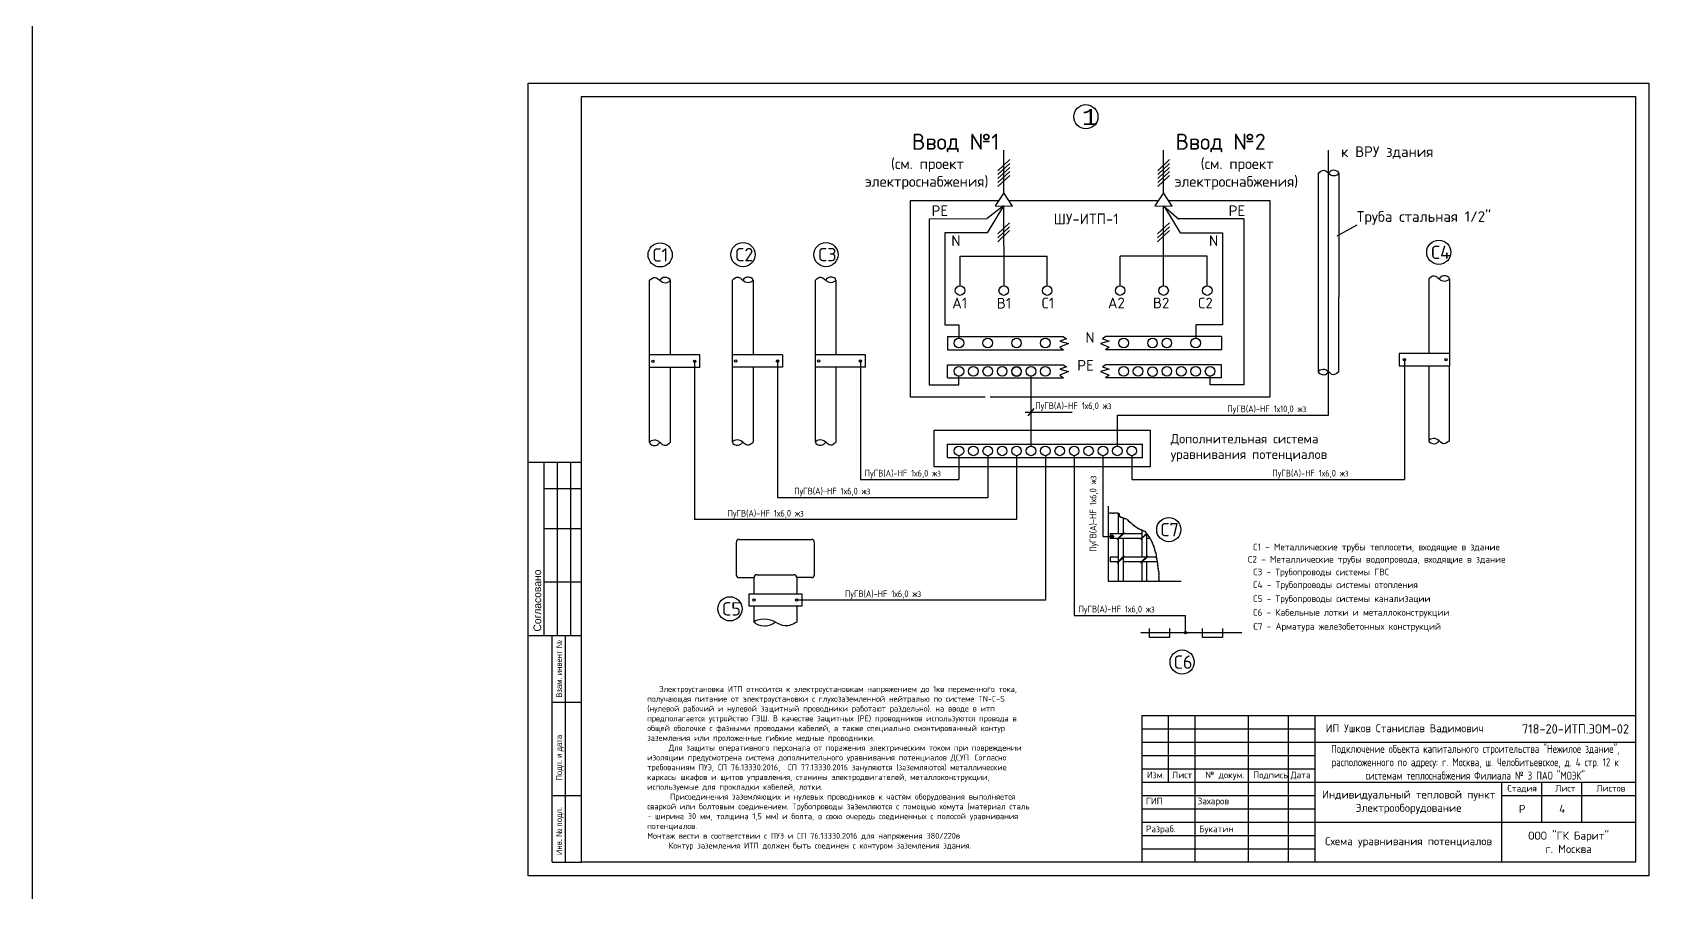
# Model space of a CAD drawing. Header units: millimetres. Extents: x 1606 to 7674, y 609 to 4159.
# Drawn here: x 5072 to 5678, y 2943 to 3266 of the extents above; entities that cross this region are included whole.
import ezdxf

# ---------------------------------------------------------------- set-up
doc = ezdxf.new("R2010")
doc.units = ezdxf.units.MM
doc.linetypes.add('K5LT_BASIC', pattern=[0])
doc.layers.add('24VDC', color=7, linetype='Continuous')

msp = doc.modelspace()

# ---------------------------------------------------------------- hatches: boundary and pattern name
at = {"layer": '24VDC', "linetype": 'K5LT_BASIC', "lineweight": 25}
h = msp.add_hatch(color=7, dxfattribs=at)
h.paths.add_polyline_path([(5587.20075, 3143.2176, 1), (5586.30037, 3143.2176, 1)])
h.paths.add_polyline_path([(5602.85536, 3143.2176, 1), (5601.95498, 3143.2176, 1)])
h = msp.add_hatch(color=7, dxfattribs=at)
h.dxf.hatch_style = 1
h.paths.add_polyline_path([(5477.77125, 3076.96536, 1), (5476.64348, 3076.96536, 1)])
h = msp.add_hatch(color=7, dxfattribs=at)
h.paths.add_polyline_path([(5359.41882, 3053.12149, 1), (5358.51843, 3053.12149, 1)])
h.paths.add_polyline_path([(5343.43446, 3053.12149, 1), (5342.53408, 3053.12149, 1)])
h = msp.add_hatch(color=7, dxfattribs=at)
h.paths.add_polyline_path([(5504.29726, 3040.91126), (5505.19765, 3040.91126, 1)])
h.paths.add_polyline_path([(5505.19765, 3040.91126), (5504.29726, 3040.91126, 1)])

# ---------------------------------------------------------------- linework, layer by layer
at = {"color": 4, "ltscale": 2}
msp.add_line((5072.43152, 4159.07542), (5072.43152, 608.90193), dxfattribs=at)
at = {"layer": '24VDC', "color": 7, "linetype": 'K5LT_BASIC', "lineweight": 25}
for p, q in [((5258.34112, 2949.83486), (5258.34112, 3246.83486)), ((5258.34112, 3246.83486), (5678.34112, 3246.83486)), ((5278.34112, 3241.83486), (5673.34112, 3241.83486)), ((5278.34112, 2954.83486), (5278.34112, 3241.83486)), ((5673.34112, 3241.83486), (5673.34112, 2954.83486)), ((5678.34112, 3246.83486), (5678.34112, 2949.83486)), ((5434.38077, 3214.00012), (5438.81192, 3218.16463)), ((5436.59634, 3205.74573), (5436.59634, 3221.64838)), ((5494.28873, 3214.00012), (5498.71988, 3218.16463)), ((5496.5043, 3205.74573), (5496.5043, 3221.64838)), ((5558.32753, 3213.05602), (5558.32753, 3221.64838)), ((5434.38077, 3212.52696), (5438.81192, 3216.69147)), ((5434.38077, 3211.0538), (5438.81192, 3215.21831)), ((5434.38077, 3209.58064), (5438.81192, 3213.74515)), ((5434.38077, 3208.10748), (5438.81192, 3212.27199)), ((5494.28873, 3212.52696), (5498.71988, 3216.69147)), ((5494.28873, 3211.0538), (5498.71988, 3215.21831)), ((5494.28873, 3209.58064), (5498.71988, 3213.74515)), ((5494.28873, 3208.10748), (5498.71988, 3212.27199)), ((5554.46163, 3213.05602), (5554.46163, 3138.60094)), ((5558.32753, 3138.64066), (5558.32753, 3213.05602)), ((5562.19534, 3213.09205), (5562.19343, 3166.73636)), ((5436.59634, 3205.74573), (5433.35778, 3200.79902)), ((5439.80709, 3200.78092), (5436.59634, 3205.74573)), ((5496.5043, 3205.74573), (5493.26574, 3200.79902)), ((5499.71505, 3200.78092), (5496.5043, 3205.74573)), ((5436.538, 3200.79902), (5430.40311, 3196.06777)), ((5436.52647, 3200.79013), (5430.40311, 3190.69317)), ((5433.35778, 3200.79902), (5439.80709, 3200.78092)), ((5436.538, 3200.79902), (5436.60235, 3170.88758)), ((5436.538, 3200.30814), (5436.538, 3200.30814)), ((5493.26574, 3200.79902), (5499.71505, 3200.78092)), ((5496.44596, 3200.30814), (5496.44596, 3200.30814)), ((5496.45518, 3170.88719), (5496.4904, 3200.78997)), ((5496.55109, 3200.79013), (5502.67445, 3190.69317)), ((5496.63979, 3200.66285), (5502.25701, 3195.88327)), ((5408.60287, 3196.01039), (5430.40311, 3196.06777)), ((5408.60287, 3196.01039), (5408.60287, 3133.75523)), ((5434.35699, 3190.32197), (5438.78813, 3194.48648)), ((5494.26495, 3190.32197), (5498.69609, 3194.48648)), ((5526.58192, 3196.01039), (5502.13543, 3196.01039)), ((5526.58192, 3196.01039), (5526.58192, 3133.75523)), ((5568.9141, 3193.6323), (5561.44674, 3189.43379)), ((5430.40311, 3190.69317), (5414.44544, 3190.69317)), ((5414.44544, 3190.69317), (5414.44544, 3156.23583)), ((5434.35699, 3188.84881), (5438.78813, 3193.01332)), ((5434.35699, 3187.37565), (5438.78813, 3191.54016)), ((5494.26495, 3188.84881), (5498.69609, 3193.01332)), ((5494.26495, 3187.37565), (5498.69609, 3191.54016)), ((5502.67445, 3190.69317), (5518.63212, 3190.69317)), ((5518.63212, 3190.69317), (5518.63212, 3156.23583)), ((5420.20398, 3181.92777), (5452.87202, 3181.92777)), ((5420.20398, 3170.88764), (5420.20398, 3181.92777)), ((5452.87202, 3170.88764), (5452.87202, 3181.92777)), ((5480.21118, 3170.88764), (5480.21118, 3181.92777)), ((5512.87923, 3181.92777), (5480.21118, 3181.92777)), ((5512.87923, 3170.88764), (5512.87923, 3181.92777)), ((5303.81994, 3112.17316), (5303.81994, 3172.92712)), ((5303.81994, 3112.17316), (5303.81994, 3172.92712)), ((5311.55174, 3172.92712), (5311.55174, 3144.95712)), ((5334.88777, 3112.28385), (5334.88777, 3173.03781)), ((5342.61957, 3173.03781), (5342.61957, 3145.06781)), ((5365.9615, 3112.28385), (5365.9615, 3173.03781)), ((5365.9615, 3112.28385), (5365.9615, 3173.03781)), ((5373.69331, 3173.03781), (5373.69331, 3145.06781)), ((5595.91053, 3173.5367), (5595.91053, 3145.56671)), ((5603.64233, 3173.5367), (5603.64233, 3140.87844)), ((5554.46163, 3166.73636), (5554.46163, 3138.60094)), ((5562.19343, 3138.64066), (5562.19343, 3166.73636)), ((5414.44544, 3156.23583), (5419.78853, 3156.23583)), ((5415.55738, 3151.83829), (5415.55738, 3146.93481)), ((5415.55738, 3151.83829), (5458.88185, 3151.83829)), ((5419.78853, 3156.23583), (5419.78853, 3151.21812)), ((5460.12425, 3151.03268), (5457.57733, 3150.10164)), ((5458.88185, 3151.83829), (5460.12425, 3151.03268)), ((5474.83334, 3151.83829), (5473.59094, 3151.03268)), ((5473.59094, 3151.03268), (5476.13787, 3150.10164)), ((5518.15782, 3151.83829), (5474.83334, 3151.83829)), ((5518.63212, 3156.23583), (5508.52667, 3156.23583)), ((5508.52667, 3156.23583), (5508.52667, 3151.21812)), ((5518.15782, 3151.83829), (5518.15782, 3146.93481)), ((5322.62631, 3144.95712), (5303.81994, 3144.95712)), ((5322.62631, 3140.26886), (5322.62631, 3144.95712)), ((5353.69414, 3145.06781), (5334.88777, 3145.06781)), ((5353.69414, 3145.06781), (5353.69414, 3140.37955)), ((5384.76788, 3145.06781), (5365.9615, 3145.06781)), ((5384.76788, 3140.37955), (5384.76788, 3145.06781)), ((5415.55738, 3146.93481), (5459.00609, 3146.93481)), ((5415.55738, 3146.93481), (5459.00609, 3146.93481)), ((5457.57733, 3150.10164), (5460.80758, 3149.29474)), ((5460.80758, 3149.29474), (5457.57733, 3147.92922)), ((5457.57733, 3147.92922), (5459.00609, 3146.93481)), ((5476.13787, 3150.10164), (5472.90762, 3149.29474)), ((5472.90762, 3149.29474), (5476.13787, 3147.92922)), ((5476.13787, 3147.92922), (5474.7091, 3146.93481)), ((5518.15782, 3146.93481), (5474.7091, 3146.93481)), ((5518.15782, 3146.93481), (5474.7091, 3146.93481)), ((5584.83596, 3145.56671), (5584.83596, 3140.87844)), ((5603.64233, 3145.56671), (5584.83596, 3145.56671)), ((5322.62631, 3140.26886), (5303.63479, 3140.26886)), ((5311.55174, 3140.26886), (5311.55174, 3112.13344)), ((5311.55174, 3140.26886), (5311.55174, 3112.13344)), ((5320.71171, 3142.60801), (5320.68072, 3083.27826)), ((5353.69414, 3140.37955), (5334.70262, 3140.37955)), ((5342.61957, 3140.37955), (5342.61957, 3112.24413)), ((5351.77954, 3142.7187), (5351.77954, 3091.56324)), ((5384.76788, 3140.37955), (5365.77635, 3140.37955)), ((5373.69331, 3140.37955), (5373.69331, 3112.24413)), ((5373.69331, 3140.37955), (5373.69331, 3112.24413)), ((5382.85327, 3142.7187), (5382.84543, 3098.29427)), ((5415.55738, 3141.31211), (5458.88185, 3141.31211)), ((5415.55738, 3136.40863), (5415.55738, 3141.31211)), ((5460.12425, 3140.5065), (5457.57733, 3139.57546)), ((5457.57733, 3139.57546), (5460.80758, 3138.76856)), ((5460.80758, 3138.76856), (5457.57733, 3137.40303)), ((5458.88185, 3141.31211), (5460.12425, 3140.5065)), ((5476.13787, 3139.57546), (5472.90762, 3138.76856)), ((5472.90762, 3138.76856), (5476.13787, 3137.40303)), ((5474.83334, 3141.31211), (5473.59094, 3140.5065)), ((5473.59094, 3140.5065), (5476.13787, 3139.57546)), ((5518.15782, 3141.31211), (5474.83334, 3141.31211)), ((5518.15782, 3136.40863), (5518.15782, 3141.31211)), ((5558.32753, 3122.39472), (5558.32753, 3138.64066)), ((5584.83596, 3140.87844), (5586.75056, 3140.87844)), ((5584.83596, 3140.87844), (5603.64233, 3140.87844)), ((5586.75056, 3143.2176), (5586.75056, 3098.29427)), ((5595.91053, 3140.87844), (5595.91053, 3112.74303)), ((5595.91053, 3140.87844), (5595.91053, 3112.74303)), ((5603.64233, 3112.78275), (5603.64233, 3140.87844)), ((5408.60287, 3133.75523), (5419.78853, 3133.75523)), ((5415.55738, 3136.40863), (5459.00609, 3136.40863)), ((5419.78853, 3133.75523), (5419.78853, 3137.05064)), ((5446.78097, 3137.05064), (5446.78097, 3110.67644)), ((5449.10036, 3137.31859), (5449.10036, 3137.31859)), ((5457.57733, 3137.40303), (5459.00609, 3136.40863)), ((5476.13787, 3137.40303), (5474.7091, 3136.40863)), ((5518.15782, 3136.40863), (5474.7091, 3136.40863)), ((5484.61484, 3137.31859), (5484.61484, 3137.31859)), ((5513.92667, 3133.75523), (5513.92667, 3137.05064)), ((5526.58192, 3133.75523), (5513.92667, 3133.75523)), ((5444.64195, 3123.55042), (5462.24354, 3123.55042)), ((5447.8984, 3124.89416), (5445.66355, 3122.20669)), ((5479.17314, 3110.80144), (5479.17314, 3122.39472)), ((5479.17314, 3122.39472), (5558.32753, 3122.39472)), ((5415.55738, 3111.47711), (5488.61191, 3111.47711)), ((5415.55738, 3106.57363), (5415.55738, 3111.47711)), ((5488.61191, 3106.57363), (5488.61191, 3111.47711)), ((5258.34112, 3104.83486), (5278.34112, 3104.83486)), ((5264.30943, 3039.83486), (5264.30943, 3104.83486)), ((5269.30943, 3039.83486), (5269.30943, 3104.83486)), ((5274.30943, 3039.83486), (5274.30943, 3104.83486)), ((5415.55738, 3106.57363), (5488.73615, 3106.57363)), ((5419.78853, 3107.21563), (5419.78853, 3098.29427)), ((5430.58818, 3107.21563), (5430.58818, 3091.56324)), ((5441.38097, 3107.21563), (5441.38097, 3083.27825)), ((5449.10036, 3107.48359), (5449.10036, 3107.48359)), ((5452.18066, 3107.21563), (5452.18066, 3053.12149)), ((5462.97346, 3107.21563), (5462.97346, 3047.3539)), ((5473.78004, 3107.21563), (5473.78004, 3076.96536)), ((5484.56594, 3107.21563), (5484.56594, 3098.29427)), ((5382.84543, 3098.29427), (5419.78853, 3098.29427)), ((5484.56594, 3098.29427), (5586.75056, 3098.29427)), ((5278.34112, 3094.83486), (5264.30943, 3094.83486)), ((5351.7717, 3091.56324), (5430.58818, 3091.56324)), ((5475.76447, 3088.33513), (5475.76447, 3060.13254)), ((5479.52252, 3085.70301), (5479.52252, 3077.98332)), ((5278.34112, 3079.83486), (5264.30943, 3079.83486)), ((5441.38097, 3083.27825), (5320.70387, 3083.27825)), ((5481.52351, 3078.27651), (5479.17375, 3076.02002)), ((5481.66399, 3078.13023), (5479.31422, 3075.87374)), ((5481.34893, 3083.78867), (5481.34893, 3078.10886)), ((5490.12153, 3078.11448), (5487.9405, 3076.02002)), ((5488.28926, 3079.36541), (5488.28926, 3076.35494)), ((5490.11568, 3078.19886), (5490.11568, 3078.10886)), ((5336.28915, 3074.72924), (5336.28915, 3062.62798)), ((5337.41138, 3075.85147), (5364.51336, 3075.85147)), ((5365.63559, 3075.02037), (5365.63559, 3075.00403)), ((5365.63559, 3075.02037), (5365.63559, 3075.02037)), ((5365.63559, 3075.02037), (5365.63559, 3075.02037)), ((5365.63559, 3075.02037), (5365.63559, 3075.02037)), ((5365.63629, 3075.02035), (5365.63559, 3075.02037)), ((5365.63559, 3062.62798), (5365.63559, 3074.72924)), ((5473.78004, 3076.96536), (5476.64348, 3076.96536)), ((5481.2182, 3077.98332), (5476.44109, 3077.98332)), ((5476.44109, 3077.98332), (5476.44109, 3076.15691)), ((5479.31629, 3076.15691), (5476.44109, 3076.15691)), ((5479.52252, 3076.07376), (5479.52252, 3067.5882)), ((5488.08304, 3076.15691), (5479.6091, 3076.15691)), ((5481.34893, 3076.15691), (5481.34893, 3069.34211)), ((5488.28926, 3077.98332), (5481.511, 3077.98332)), ((5490.26793, 3077.97389), (5488.08097, 3075.87374)), ((5488.28926, 3076.07376), (5488.28926, 3069.21657)), ((5490.11568, 3077.82768), (5490.11568, 3069.34211)), ((5491.32682, 3076.15691), (5490.11568, 3076.15691)), ((5479.52252, 3069.21657), (5476.44109, 3069.21657)), ((5476.44109, 3069.21657), (5476.44109, 3067.39016)), ((5479.31629, 3067.39016), (5476.44109, 3067.39016)), ((5481.52351, 3069.50977), (5479.17375, 3067.25327)), ((5481.66399, 3069.36348), (5479.31422, 3067.10699)), ((5479.52252, 3067.30701), (5479.52252, 3060.16903)), ((5481.34893, 3069.06093), (5481.34893, 3060.16903)), ((5488.08304, 3067.39016), (5481.34893, 3067.39016)), ((5489.98495, 3069.21657), (5481.511, 3069.21657)), ((5490.29026, 3069.50977), (5487.9405, 3067.25327)), ((5490.43074, 3069.36348), (5488.08097, 3067.10699)), ((5488.28926, 3067.30701), (5488.28926, 3060.16903)), ((5494.18987, 3067.39016), (5488.37585, 3067.39016)), ((5490.11568, 3067.39016), (5490.11568, 3060.16903)), ((5493.81568, 3069.21657), (5490.27775, 3069.21657)), ((5337.41138, 3061.50575), (5342.98427, 3061.50575)), ((5342.98427, 3055.43726), (5342.98427, 3061.50575)), ((5344.1065, 3062.62798), (5357.84639, 3062.62798)), ((5358.96862, 3061.50575), (5358.96862, 3055.43726)), ((5364.51336, 3061.50575), (5358.96862, 3061.50575)), ((5364.80447, 3061.50505), (5364.80449, 3061.50575)), ((5364.80449, 3061.50575), (5364.80449, 3061.50575)), ((5364.80449, 3061.50575), (5364.80449, 3061.50575)), ((5364.80449, 3061.50575), (5364.80449, 3061.50575)), ((5475.76447, 3060.13254), (5503.13742, 3060.13254)), ((5278.34112, 3059.83486), (5264.30943, 3059.83486)), ((5341.07891, 3055.43726), (5360.87398, 3055.43726)), ((5341.07891, 3055.43726), (5341.07891, 3050.80572)), ((5360.87398, 3055.43726), (5360.87398, 3050.80572)), ((5360.87398, 3050.80572), (5341.07891, 3050.80572)), ((5342.98427, 3044.87506), (5342.98427, 3050.80572)), ((5452.18066, 3053.12149), (5358.96862, 3053.12149)), ((5358.96862, 3050.80572), (5358.96862, 3044.83145)), ((5462.97346, 3047.3539), (5504.74745, 3047.3539)), ((5491.25963, 3039.11726), (5491.25963, 3042.46518)), ((5498.77307, 3042.46518), (5498.77307, 3039.11726)), ((5504.74745, 3040.91126), (5504.74745, 3047.3539)), ((5511.05856, 3039.11726), (5511.05856, 3042.46518)), ((5518.572, 3042.46518), (5518.572, 3039.11726)), ((5258.34112, 3039.83486), (5278.34112, 3039.83486)), ((5267.30943, 3039.83486), (5278.34112, 3039.83486)), ((5267.30943, 2954.83486), (5267.30943, 3039.83486)), ((5272.30943, 2954.83486), (5272.30943, 3039.83486)), ((5487.9943, 3040.91126), (5525.7823, 3040.91126)), ((5498.77307, 3039.11726), (5491.25963, 3039.11726)), ((5518.572, 3039.11726), (5511.05856, 3039.11726)), ((5267.30943, 3014.83486), (5278.34112, 3014.83486)), ((5267.30943, 2979.83486), (5278.34112, 2979.83486)), ((5267.30943, 2954.83486), (5278.34112, 2954.83486)), ((5673.34112, 2954.83486), (5278.34112, 2954.83486)), ((5678.34112, 2949.83486), (5258.34112, 2949.83486))]:
    msp.add_line(p, q, dxfattribs=at)
at = {"layer": '24VDC', "color": 7}
for p, q in [((5488.34111, 3009.83486), (5673.34111, 3009.83486)), ((5488.34111, 3009.83486), (5488.34111, 2954.83486)), ((5508.34112, 2954.83486), (5508.34112, 3009.83486)), ((5528.34112, 2954.83486), (5528.34112, 3009.83486)), ((5543.34112, 2954.83486), (5543.34112, 3009.83486)), ((5553.34112, 2954.83486), (5553.34112, 3009.83486)), ((5488.34112, 3004.83486), (5553.34112, 3004.83486)), ((5488.34112, 2999.83486), (5553.34112, 2999.83486)), ((5488.34112, 2994.83486), (5553.34112, 2994.83486)), ((5488.34112, 2989.83486), (5553.34112, 2989.83486)), ((5488.34112, 2984.83486), (5553.34112, 2984.83486)), ((5488.34112, 2979.83486), (5553.34112, 2979.83486)), ((5488.34112, 2974.83486), (5553.34112, 2974.83486)), ((5488.34112, 2969.83486), (5553.34112, 2969.83486)), ((5488.34112, 2964.83486), (5553.34112, 2964.83486)), ((5488.34112, 2959.83486), (5553.34112, 2959.83486))]:
    msp.add_line(p, q, dxfattribs=at)
at = {"layer": '24VDC'}
for p, q in [((5498.34112, 3004.83486), (5498.34112, 3009.83486)), ((5508.34112, 2954.83486), (5508.34112, 3009.83486)), ((5528.34112, 2954.83486), (5528.34112, 3009.83486)), ((5543.34112, 2954.83486), (5543.34112, 3009.83486)), ((5553.34112, 2954.83486), (5553.34112, 3009.83486)), ((5498.34112, 2999.83486), (5498.34112, 3004.83486)), ((5498.34112, 2994.83486), (5498.34112, 2999.83486)), ((5553.34112, 2999.83486), (5623.34112, 2999.83486)), ((5623.34112, 2999.83486), (5673.34112, 2999.83486)), ((5498.34112, 2989.83486), (5498.34112, 2994.83486)), ((5498.34112, 2984.83486), (5498.34112, 2989.83486)), ((5508.34112, 2989.83486), (5528.34112, 2989.83486)), ((5528.34112, 2989.83486), (5543.34112, 2989.83486)), ((5543.34112, 2989.83486), (5553.34112, 2989.83486)), ((5508.34112, 2984.83486), (5528.34112, 2984.83486)), ((5528.34112, 2984.83486), (5543.34112, 2984.83486)), ((5543.34112, 2984.83486), (5553.34112, 2984.83486)), ((5553.34112, 2984.83486), (5623.34112, 2984.83486)), ((5623.34112, 2984.83486), (5673.34112, 2984.83486)), ((5623.34112, 2969.83486), (5623.34112, 2984.83486)), ((5638.34112, 2969.83486), (5638.34112, 2984.83486)), ((5653.34112, 2969.83486), (5653.34112, 2984.83486)), ((5623.34112, 2979.83486), (5638.34112, 2979.83486)), ((5638.34112, 2979.83486), (5653.34112, 2979.83486)), ((5653.34112, 2979.83486), (5673.34112, 2979.83486)), ((5553.34112, 2969.83486), (5623.34112, 2969.83486)), ((5623.34112, 2954.83486), (5623.34112, 2969.83486)), ((5623.34112, 2969.83486), (5673.34112, 2969.83486))]:
    msp.add_line(p, q, dxfattribs=at)
at = {"layer": '24VDC', "color": 7, "linetype": 'K5LT_BASIC', "lineweight": 25}
for points in [[(5429.66189, 3129.11728), (5401.66902, 3129.11728), (5401.66902, 3202.85553), (5434.70416, 3202.85553)], [(5498.3734, 3202.85553), (5536.38627, 3202.85553), (5536.38627, 3129.11728), (5431.51447, 3129.11728)], [(5438.46543, 3202.85553), (5494.61212, 3202.85553)]]:
    msp.add_lwpolyline(points, dxfattribs=at)
msp.add_lwpolyline([(5410.501, 3116.7582), (5491.50321, 3116.7582), (5491.50321, 3102.98597), (5410.501, 3102.98597)], close=True, dxfattribs=at)
at = {"layer": '24VDC', "color": 7, "linetype": 'K5LT_BASIC', "lineweight": 25, "flags": 128}
msp.add_lwpolyline([(5475.8582, 3085.52425, -0.52056705), (5476.51441, 3085.61794), (5476.51441, 3085.61794, -0.52056705), (5477.17061, 3085.61794), (5477.17061, 3085.61794, -0.52056705), (5477.73306, 3085.61794), (5477.73306, 3085.61794, -0.52056705), (5478.38927, 3085.61794), (5478.38927, 3085.61794, -0.52056705), (5479.04547, 3085.61794), (5479.04547, 3085.61794, -0.52056705), (5479.60792, 3085.61794), (5479.60792, 3085.61794, -0.52056705), (5479.79541, 3085.14946), (5479.79541, 3085.14946, -0.52056705), (5479.79541, 3084.58727), (5479.79541, 3084.58727, -0.52056705), (5480.26413, 3084.02511), (5480.26413, 3084.02511, -0.52056705), (5480.82658, 3084.02511), (5480.82658, 3084.02511, -0.52056705), (5481.2953, 3083.74401), (5481.2953, 3083.74401, -0.52056705), (5481.85775, 3083.65032), (5481.85775, 3083.65032, -0.52056705), (5482.42023, 3083.46292), (5482.42023, 3083.46292, -0.52056705), (5482.88892, 3083.18184), (5482.88892, 3083.18184, -0.52056705), (5483.26392, 3082.71336), (5483.26392, 3082.71336, -0.52056705), (5483.63888, 3082.33857), (5483.63888, 3082.33857, -0.52056705), (5484.1076, 3082.05747), (5484.1076, 3082.05747, -0.52056705), (5484.5763, 3081.6827), (5484.5763, 3081.6827, -0.52056705), (5484.95129, 3081.21422), (5484.95129, 3081.21422, -0.52056705), (5485.51374, 3080.83943), (5485.51374, 3080.83943, -0.52056705), (5486.07619, 3080.46464), (5486.07619, 3080.46464, -0.52056705), (5486.63865, 3079.99616), (5486.63865, 3079.99616, -0.52056705), (5487.10737, 3079.80877), (5487.10737, 3079.80877, -0.52056705), (5487.66984, 3079.52769), (5487.66984, 3079.52769, -0.52056705), (5488.23229, 3079.34029), (5488.23229, 3079.34029, -0.52056705), (5488.79474, 3079.05919), (5488.79474, 3079.05919, -0.52056705), (5489.26347, 3078.87181), (5489.26347, 3078.87181, -0.52056705), (5489.73219, 3078.49702), (5489.73219, 3078.49702, -0.52056705), (5490.10715, 3078.02855), (5490.10715, 3078.02855, -0.52056705), (5490.38837, 3077.56005), (5490.38837, 3077.56005, -0.52056705), (5490.76336, 3077.09157), (5490.76336, 3077.09157, -0.52056705), (5491.04457, 3076.62309), (5491.04457, 3076.62309, -0.52056705), (5491.32581, 3076.15462), (5491.32581, 3076.15462, -0.52056705), (5491.60705, 3075.68614), (5491.60705, 3075.68614, -0.52056705), (5491.88826, 3075.21764), (5491.88826, 3075.21764, -0.52056705), (5492.07574, 3074.74917), (5492.07574, 3074.74917, -0.52056705), (5492.26323, 3074.28069), (5492.26323, 3074.28069, -0.52056705), (5492.45074, 3073.81221), (5492.45074, 3073.81221, -0.52056705), (5492.63822, 3073.34371), (5492.63822, 3073.34371, -0.52056705), (5492.8257, 3072.78155), (5492.8257, 3072.78155, -0.52056705), (5493.01319, 3072.21936), (5493.01319, 3072.21936, -0.52056705), (5493.10692, 3071.6572), (5493.10692, 3071.6572, -0.52056705), (5493.2944, 3071.1887), (5493.2944, 3071.1887, -0.52056705), (5493.48191, 3070.62653), (5493.48191, 3070.62653, -0.52056705), (5493.66939, 3070.06435), (5493.66939, 3070.06435, -0.52056705), (5493.66939, 3069.50217), (5493.66939, 3069.50217, -0.52056705), (5493.66939, 3068.94), (5493.66939, 3068.94, -0.52056705), (5493.85687, 3068.37781), (5493.85687, 3068.37781, -0.52056705), (5493.9506, 3067.72194), (5493.9506, 3067.72194, -0.52056705), (5494.04436, 3066.97238), (5494.04436, 3066.97238, -0.52056705), (5494.13809, 3066.31649), (5494.13809, 3066.31649, -0.52056705), (5494.23184, 3065.75432), (5494.23184, 3065.75432, -0.52056705), (5494.23184, 3065.19214), (5494.23184, 3065.19214, -0.52056705), (5494.41933, 3064.72366), (5494.41933, 3064.72366, -0.52056705), (5494.41933, 3064.16148), (5494.41933, 3064.16148, -0.52056705), (5494.60681, 3063.59931), (5494.60681, 3063.59931, -0.52056705), (5494.60681, 3063.03713), (5494.60681, 3063.03713, -0.52056705), (5494.60681, 3062.47494), (5494.60681, 3062.47494, -0.52056705), (5494.60681, 3061.91278), (5494.60681, 3061.91278, -0.52056705), (5494.60681, 3061.35059), (5494.60681, 3061.35059, -0.52056705), (5494.60681, 3060.78841), (5494.60681, 3060.78841, -0.52056705), (5494.79429, 3060.31993), (5494.79429, 3060.31993, -0.402698267), (5495.07366, 3060.13254, -0.402698267)], format="xyb", dxfattribs=at)
at = {"layer": '24VDC', "color": 7, "linetype": 'K5LT_BASIC', "lineweight": 25}
for centre, radius in [((5467.37349, 3234.23251), 4.53744), ((5338.85098, 3182.57422), 4.53744), ((5369.92952, 3182.57422), 4.53744), ((5599.66074, 3183.43634), 4.53744), ((5307.78796, 3182.46353), 4.53744), ((5420.20398, 3169.09474), 1.7929), ((5436.58762, 3169.09474), 1.7929), ((5452.87202, 3169.09474), 1.7929), ((5480.21118, 3169.09474), 1.7929), ((5496.49558, 3169.09474), 1.7929), ((5512.87923, 3169.09474), 1.7929), ((5419.78853, 3149.42522), 1.7929), ((5430.58097, 3149.42522), 1.7929), ((5441.38097, 3149.42522), 1.7929), ((5452.18066, 3149.42522), 1.7929), ((5481.53454, 3149.42522), 1.7929), ((5492.33422, 3149.42522), 1.7929), ((5497.73422, 3149.42522), 1.7929), ((5508.52667, 3149.42522), 1.7929), ((5305.0571, 3142.60801), 0.45019), ((5320.71171, 3142.60801), 0.45019), ((5336.12493, 3142.7187), 0.45019), ((5351.77954, 3142.7187), 0.45019), ((5367.19866, 3142.7187), 0.45019), ((5382.85327, 3142.7187), 0.45019), ((5419.78853, 3138.84354), 1.7929), ((5425.18853, 3138.84354), 1.7929), ((5430.58818, 3138.84354), 1.7929), ((5435.98097, 3138.84354), 1.7929), ((5441.38097, 3138.84354), 1.7929), ((5441.38097, 3138.71854), 1.7929), ((5446.78097, 3138.84354), 1.7929), ((5452.18066, 3138.84354), 1.7929), ((5481.53454, 3138.84354), 1.7929), ((5486.93422, 3138.84354), 1.7929), ((5492.33422, 3138.71854), 1.7929), ((5497.73422, 3138.84354), 1.7929), ((5503.12702, 3138.84354), 1.7929), ((5508.52667, 3138.84354), 1.7929), ((5513.92667, 3138.84354), 1.7929), ((5586.75056, 3143.2176), 0.45019), ((5602.40517, 3143.2176), 0.45019), ((5419.78853, 3109.00854), 1.7929), ((5425.18853, 3109.00854), 1.7929), ((5430.58818, 3109.00854), 1.7929), ((5435.98097, 3109.00854), 1.7929), ((5441.38097, 3109.00854), 1.7929), ((5446.78097, 3109.00854), 1.7929), ((5452.18066, 3109.00854), 1.7929), ((5457.57346, 3109.00854), 1.7929), ((5462.97346, 3109.00854), 1.7929), ((5468.38035, 3109.00854), 1.7929), ((5473.78004, 3109.00854), 1.7929), ((5479.17314, 3109.00854), 1.7929), ((5484.57283, 3109.00854), 1.7929), ((5498.44693, 3079.50952), 4.53744), ((5477.20737, 3076.96536), 0.56388), ((5333.928, 3049.82552), 4.53744), ((5342.98427, 3053.12149), 0.45019), ((5358.96862, 3053.12149), 0.45019), ((5504.74745, 3040.91126), 0.45019), ((5503.45461, 3029.86786), 4.53744)]:
    msp.add_circle(centre, radius, dxfattribs=at)
for centre, radius, start, end in [((5481.58773, 3078.19759), 0.10175, 318.54367976, 129.13628653), ((5337.41138, 3074.72924), 1.12223, 90, 180), ((5364.51336, 3074.72924), 1.12223, 0, 90), ((5479.25, 3075.95266), 0.10175, 138.54367976, 309.13628653), ((5488.01675, 3075.95266), 0.10175, 138.54367976, 309.13628653), ((5479.25, 3067.18591), 0.10175, 138.54367976, 309.13628653), ((5481.58773, 3069.43085), 0.10175, 318.54367976, 129.13628653), ((5488.01675, 3067.18591), 0.10175, 138.54367976, 309.13628653), ((5490.35448, 3069.43085), 0.10175, 318.54367976, 129.13628653), ((5337.41138, 3062.62798), 1.12223, 180, 270), ((5344.1065, 3061.50575), 1.12223, 90, 180), ((5357.84639, 3061.50575), 1.12223, 0, 90), ((5364.51336, 3062.62798), 1.12223, 270, 0)]:
    msp.add_arc(centre, radius, start, end, dxfattribs=at)
for points in [[(5554.46163, 3213.05602), (5556.54292, 3214.17825), (5558.32753, 3213.05602), (5560.39419, 3212.161), (5562.19343, 3213.05602), (5560.02893, 3214.17825), (5558.32753, 3213.05602)], [(5303.81994, 3172.92712), (5305.90123, 3174.04935), (5307.68584, 3172.92712), (5309.7525, 3172.0321), (5311.55174, 3172.92712), (5309.38724, 3174.04935), (5307.68584, 3172.92712)], [(5334.88777, 3173.03781), (5336.96906, 3174.16004), (5338.75367, 3173.03781), (5340.82033, 3172.14279), (5342.61957, 3173.03781), (5340.45507, 3174.16004), (5338.75367, 3173.03781)], [(5365.9615, 3173.03781), (5368.04279, 3174.16004), (5369.8274, 3173.03781), (5371.89406, 3172.14279), (5373.69331, 3173.03781), (5371.52881, 3174.16004), (5369.8274, 3173.03781)], [(5595.91053, 3173.5367), (5597.99182, 3174.65893), (5599.77643, 3173.5367), (5601.84309, 3172.64169), (5603.64233, 3173.5367), (5601.47783, 3174.65893), (5599.77643, 3173.5367)], [(5562.19343, 3138.64066), (5560.11215, 3137.51843), (5558.32753, 3138.64066), (5556.26087, 3139.53568), (5554.46163, 3138.64066), (5556.62613, 3137.51843), (5558.32753, 3138.64066)], [(5311.55174, 3112.13344), (5309.47045, 3111.01121), (5307.68584, 3112.13344), (5305.61918, 3113.02846), (5303.81994, 3112.13344), (5305.98444, 3111.01121), (5307.68584, 3112.13344)], [(5342.61957, 3112.24413), (5340.53828, 3111.1219), (5338.75367, 3112.24413), (5336.68701, 3113.13915), (5334.88777, 3112.24413), (5337.05227, 3111.1219), (5338.75367, 3112.24413)], [(5373.69331, 3112.24413), (5371.61202, 3111.1219), (5369.8274, 3112.24413), (5367.76075, 3113.13915), (5365.9615, 3112.24413), (5368.126, 3111.1219), (5369.8274, 3112.24413)], [(5603.64233, 3112.78275), (5601.56104, 3111.66052), (5599.77643, 3112.78275), (5597.70977, 3113.67776), (5595.91053, 3112.78275), (5598.07503, 3111.66052), (5599.77643, 3112.78275)], [(5358.96862, 3044.83145), (5354.54688, 3043.41447), (5350.97645, 3044.83145), (5346.8623, 3045.93268), (5342.98427, 3044.87506), (5346.85787, 3043.46439), (5350.97645, 3044.83145)]]:
    msp.add_spline(points, degree=3, dxfattribs=at)

# ---------------------------------------------------------------- texts
at = {"layer": '24VDC', "color": 7, "linetype": 'K5LT_BASIC', "lineweight": 25, "attachment_point": 1}
for s, insert, char_height, width in [('{\\fISOCTEUR|b0|i0|c204|p49;1}', (5465.85136, 3237.13916), 6, 11.8285714), ('{\\fISOCPEUR|b0|i0|c204|p34;Ввод №1}', (5402.16861, 3227.8631), 6, 40.2133333), ('{\\fISOCPEUR|b0|i0|c204|p34;Ввод №2}', (5500.93966, 3227.8631), 6, 40.2133333), ('\\pxi4.16675;{\\fISOCPEUR|b0|i0|c204|p34;(см. проект \\P\\pi1.7167;электроснабжения)}', (5377.63082, 3218.63825), 4, 60.9333333), ('\\pxi4.16675;{\\fISOCPEUR|b0|i0|c204|p34;(см. проект \\P\\pi1.7167;электроснабжения)}', (5493.73837, 3218.63825), 4, 60.9333333), ('{\\fISOCPEUR|b0|i0|c204|p34;к ВРУ здания}', (5563.02958, 3223.13028), 4, 60.9333333), ('{\\fISOCPEUR|b0|i0|c204|p34;\\H0.6667x;PE}', (5409.54194, 3201.03773), 6, 60.9333333), ('{\\fISOCPEUR|b0|i0|c204|p34;\\H0.6667x;PE}', (5520.8895, 3201.02851), 6, 60.9333333), ('{\\fISOCPEUR|b0|i0|c204|p34;Труба стальная 1/2"}', (5568.9141, 3198.8323), 4, 60.9333333), ('{\\fISOCPEUR|b0|i0|c204|p34;ШУ-ИТП-1}', (5455.27311, 3197.94538), 4, 60.9333333), ('{\\fISOCPEUR|b0|i0|c204|p34;\\H0.6667x;N}', (5416.93778, 3189.77429), 6, 60.9333333), ('{\\fISOCPEUR|b0|i0|c204|p34;\\H0.6667x;N}', (5513.51678, 3189.77429), 6, 60.9333333), ('{\\fISOCPEUR|b0|i0|c204|p34;С1}', (5304.93533, 3184.95431), 5, 11.8285714), ('{\\fISOCPEUR|b0|i0|c204|p34;С2}', (5335.99835, 3185.065), 5, 11.8285714), ('{\\fISOCPEUR|b0|i0|c204|p34;С3}', (5367.07689, 3185.065), 5, 11.8285714), ('{\\fISOCPEUR|b0|i0|c204|p34;С4}', (5596.80811, 3185.92711), 5, 11.8285714), ('{\\fISOCPEUR|b0|i0|c204|p34;\\H0.6667x;N\\Ftxt|c204;\\H1.5x;\\Q15; }', (5467.20295, 3153.4981), 6, 15.7517241), ('{\\fISOCPEUR|b0|i0|c204|p34;\\H0.6667x;РЕ\\Ftxt|c204;\\H1.5x;\\Q15; }', (5464.12023, 3143.08334), 6, 15.7517241), ('{\\fISOCPEUR|b0|i0|c204|p34;\\W0.9;ПуГВ(А)-\\fISOCPEUR|b0|i0|c0|p34;HF\\fISOCPEUR|b0|i0|c204|p34; 1х6,0 жз}', (5448.40839, 3127.16946), 2.5, 60.9333333), ('{\\fISOCPEUR|b0|i0|c204|p34;\\W0.9;ПуГВ(А)-\\fISOCPEUR|b0|i0|c0|p34;HF\\fISOCPEUR|b0|i0|c204|p34; 1х10,0 жз}', (5520.37776, 3126.01376), 2.5, 60.9333333), ('{\\fISOCPEUR|b0|i0|c204|p34;Дополнительная система уравнивания потенциалов}', (5499.1815, 3115.3158), 3.5, 60.9333333), ('{\\fISOCPEUR|b0|i0|c204|p34;\\W0.9;ПуГВ(А)-\\fISOCPEUR|b0|i0|c0|p34;HF\\fISOCPEUR|b0|i0|c204|p34; 1х6,0 жз}', (5384.47286, 3101.91331), 2.5, 60.9333333), ('{\\fISOCPEUR|b0|i0|c204|p34;\\W0.9;ПуГВ(А)-\\fISOCPEUR|b0|i0|c0|p34;HF\\fISOCPEUR|b0|i0|c204|p34; 1х6,0 жз}', (5537.28567, 3101.91331), 2.5, 60.9333333), ('{\\fISOCPEUR|b0|i0|c204|p34;\\W0.9;ПуГВ(А)-\\fISOCPEUR|b0|i0|c0|p34;HF\\fISOCPEUR|b0|i0|c204|p34; 1х6,0 жз}', (5358.03205, 3095.18228), 2.5, 60.9333333), ('{\\fISOCPEUR|b0|i0|c204|p34;\\W0.9;ПуГВ(А)-\\fISOCPEUR|b0|i0|c0|p34;HF\\fISOCPEUR|b0|i0|c204|p34; 1х6,0 жз}', (5333.03202, 3086.89728), 2.5, 60.9333333), ('{\\fISOCPEUR|b0|i0|c204|p34;С7}', (5495.36635, 3082.00176), 5, 11.8285714), ('{\\fISOCPEUR|b0|i0|c204|p34;\\W0.9;ПуГВ(А)-\\fISOCPEUR|b0|i0|c0|p34;HF\\fISOCPEUR|b0|i0|c204|p34; 1х6,0 жз}', (5377.05383, 3056.74053), 2.5, 60.9333333), ('{\\fISOCPEUR|b0|i0|c204|p34;С5}', (5331.07537, 3052.31629), 5, 11.8285714), ('{\\fISOCPEUR|b0|i0|c204|p34;\\W0.9;ПуГВ(А)-\\fISOCPEUR|b0|i0|c0|p34;HF\\fISOCPEUR|b0|i0|c204|p34; 1х6,0 жз}', (5464.60088, 3050.97293), 2.5, 60.9333333), ('{\\fISOCPEUR|b0|i0|c204|p34;С6}', (5500.37403, 3032.3601), 5, 11.8285714), ('\\pxt54;    {\\fISOCPEUR|b0|i0|c204|p34; \\H1.0945x;Электроустановка ИТП относится к электроустановкам напряжением до 1кв переменного тока, получающая питание от электроустановки с глухозаземленной нейтралью по системе TN-С-S (нулевой рабочий и нулевой защитный проводники работают раздельно). на вводе в итп предполагается устройство ГЗШ. В качестве защитных (РЕ) проводников используются провода в общей оболочке с фазными проводами кабелей, а также специально смонтированный контур заземления или проложенные гибкие медные проводники. \\P\\ptz;^IДля защиты оперативного персонала от поражения электрическим током при повреждении изоляции предусмотрена система дополнительного уравнивания потенциалов ДСУП. Согласно требованиям ПУЭ, СП 76.13330.2016,  СП 77.13330.2016 зануляются (заземляются) металлические каркасы шкафов и щитов управления, станины электродвигателей, металлоконструкции, используемые для прокладки кабелей, лотки.\\P      Присоединения заземляющих и нулевых проводников к частям оборудования выполняется сваркой или болтовым соединением. Трубопроводы заземляются с помощью хомута (материал сталь - ширина 30 мм, толщина 1,5 мм) и болта, в свою очередь соединенных с полосой уравнивания потенциалов.\\PМонтаж вести в соответствии с ПУЭ и СП 76.13330.2016 для напряжения 380/220в\\P^IКонтур заземления ИТП должен быть соединен с контуром заземления здания.}', (5302.94253, 3020.87569), 2.01, 140.3223636)]:
    msp.add_mtext(s, dxfattribs=dict(at, insert=insert, char_height=char_height, width=width))
at = {"layer": '24VDC', "color": 7, "char_height": 4, "width": 93.0280091, "attachment_point": 2}
for s, insert in [('{\\fISOCPEUR|b0|i0|c204|p34;A1}', (5420.07531, 3166.40819)), ('{\\fISOCPEUR|b0|i0|c204|p34;B1}', (5436.67915, 3166.34079)), ('{\\fISOCPEUR|b0|i0|c204|p34;C1}', (5453.0993, 3166.39016)), ('{\\fISOCPEUR|b0|i0|c204|p34;A2}', (5478.8096, 3166.45121)), ('{\\fISOCPEUR|b0|i0|c204|p34;B2}', (5495.57601, 3166.45121)), ('{\\fISOCPEUR|b0|i0|c204|p34;C2}', (5512.1201, 3166.41944))]:
    msp.add_mtext(s, dxfattribs=dict(at, insert=insert))
at = {"layer": '24VDC', "color": 7, "linetype": 'K5LT_BASIC', "lineweight": 25, "rotation": 90}
for s, insert, char_height, width, attachment_point in [('{\\fISOCPEUR|b0|i0|c204|p34;\\W0.9;ПуГВ(А)-\\fISOCPEUR|b0|i0|c0|p34;HF\\fISOCPEUR|b0|i0|c204|p34; 1х6,0 жз}', (5468.81869, 3071.19641), 2.5, 60.9333333, 1), ('{\\Q0;Согласовано}', (5261.75601, 3052.92219), 2.88, 26.1746478, 5), ('{\\Q0;Взам. инвент №}', (5268.82419, 3016.51209), 2.16, 62.9489075, 1), ('{\\Q0;Подп. и дата}', (5268.82419, 2985.42565), 2.16, 62.9489075, 1), ('{\\Q0;Инв. № подл.}', (5268.82419, 2957.53584), 2.16, 62.9489075, 1)]:
    msp.add_mtext(s, dxfattribs=dict(at, insert=insert, char_height=char_height, width=width, attachment_point=attachment_point))
at = {"layer": '24VDC'}
for s, insert, char_height, width, attachment_point in [('{\\fISOCPEUR|b0|i0|c204|p34;С1 - Металлические трубы теплосети, входящие в здание}', (5530.04999, 3074.23592), 2.5, 108.2058933, 1), (' {\\fISOCPEUR|b0|i0|c204|p34;С2 - Металлические трубы водопровода, входящие в здание}', (5527.17689, 3069.64003), 2.5, 108.2058933, 1), ('{\\fISOCPEUR|b0|i0|c204|p34;С3 - Трубопроводы системы ГВС}', (5530.04999, 3064.91252), 2.5, 108.2058933, 1), ('{\\fISOCPEUR|b0|i0|c204|p34;С4 - Трубопроводы системы отопления}', (5530.04999, 3060.11033), 2.5, 108.2058933, 1), ('{\\fISOCPEUR|b0|i0|c204|p34;С5 - Трубопроводы системы канализации}', (5530.04999, 3054.89418), 2.5, 108.2058933, 1), ('{\\fISOCPEUR|b0|i0|c204|p34;С6 - Кабельные лотки и металлоконструкции}', (5530.04999, 3049.74513), 2.5, 108.2058933, 1), ('{\\fISOCPEUR|b0|i0|c204|p34;С7 - Арматура железобетонных конструкций}', (5530.13436, 3044.47975), 2.5, 108.2058933, 1), ('{\\fISOCPEUR|b0|i0|c204|p34;\\W0.957;\\C3;ИП Ушков Станислав Вадимович}', (5586.89495, 3004.83486), 3, 61.9482355, 5), ('{\\fISOCPEUR|b0|i0|c204|p34;\\W0.957;\\C3;718-20-ИТП.ЭОМ\\fISOCPEUR|b0|i0|c0|p34;-02}', (5650.9048, 3004.83486), 3.5, 44.8726366, 5), ('{\\fISOCPEUR|b0|i0|c204|p34;\\W0.8;Подключение объекта капитального строительства \\fISOCPEUR|b0|i0|c0|p34;"\\fISOCPEUR|b0|i0|c204|p34;Нежилое здание\\fISOCPEUR|b0|i0|c0|p34;"\\fISOCPEUR|b0|i0|c204|p34;, расположенного по адресу: г. Москва, ш. Челобитьевское, д. 4 стр. 12 к системам теплоснабжения Филиала № 3 ПАО \\fISOCPEUR|b0|i0|c0|p34;"\\fISOCPEUR|b0|i0|c204|p34;МОЭК\\fISOCPEUR|b0|i0|c0|p34;"}', (5613.3367, 2992.33486), 3, 120, 5), ('{\\fISOCPEUR|b0|i0|c204|p34;Изм.}', (5490.22333, 2988.85416), 2.5, 9.4325, 1), ('{\\fISOCPEUR|b0|i0|c204|p34;Лист}', (5499.69639, 2988.85416), 2.5, 9.4325, 1), ('{\\fISOCPEUR|b0|i0|c204|p34;№ докум.}', (5512.14649, 2988.85416), 2.5, 16.1195665, 1), ('{\\fISOCPEUR|b0|i0|c204|p34;Подпись}', (5530.13781, 2988.85416), 2.5, 12.5797101, 1), ('{\\fISOCPEUR|b0|i0|c204|p34;Дата}', (5544.10853, 2988.85416), 2.5, 9.4325, 1), ('{\\fISOCPEUR|b0|i0|c204|p34;Индивидуальный тепловой пункт\\fISOCPEUR|b0|i0|c0|p34;\\P\\fISOCPEUR|b0|i0|c204|p34;Электрооборудование}', (5588.3367, 2977.33486), 3, 70, 5), ('{\\fISOCPEUR|b0|i0|c204|p34;Стадия}', (5625.35728, 2983.85464), 2.5, 12.914638, 1), ('{\\fISOCPEUR|b0|i0|c204|p34;Лист}', (5643.33719, 2983.85464), 2.5, 12.9146, 1), ('{\\fISOCPEUR|b0|i0|c204|p34;Листов}', (5658.76735, 2983.85464), 2.5, 12.9146, 1), ('{\\fISOCPEUR|b0|i0|c204|p34;Р}', (5630.91398, 2974.83486), 3, 14.8542858, 5), ('{\\fISOCPEUR|b0|i0|c0|p34;4}', (5645.91398, 2974.83486), 3, 14.8542858, 5), ('{\\fISOCPEUR|b0|i0|c204|p34;Схема уравнивания потенциалов}', (5588.34112, 2962.33486), 3, 70, 5), ('{\\fISOCPEUR|b0|i0|c204|p34;ООО \\fISOCPEUR|b0|i0|c0|p34;"\\fISOCPEUR|b0|i0|c204|p34;ГК Барит\\fISOCPEUR|b0|i0|c0|p34;"\\P\\fISOCPEUR|b0|i0|c204|p34;г. Москва}', (5648.34112, 2962.33486), 3, 50, 5)]:
    msp.add_mtext(s, dxfattribs=dict(at, insert=insert, char_height=char_height, width=width, attachment_point=attachment_point))
at = {"layer": '24VDC', "color": 7, "lineweight": 0, "char_height": 2.5, "attachment_point": 1}
for s, insert, width in [('{\\fISOCPEUR|b0|i0|c204|p34;ГИП}', (5489.86738, 2979.03958), 15.4502), ('{\\fISOCPEUR|b0|i0|c204|p34;Захаров}', (5509.24664, 2979.03958), 28.2833333), ('{\\fISOCPEUR|b0|i0|c204|p34;Разраб.}', (5489.86738, 2968.62061), 15.4501566), ('{\\fISOCPEUR|b0|i0|c204|p34;Букатин}', (5509.82577, 2968.62061), 28.2833333)]:
    msp.add_mtext(s, dxfattribs=dict(at, insert=insert, width=width))

doc.saveas('drawing.dxf')
